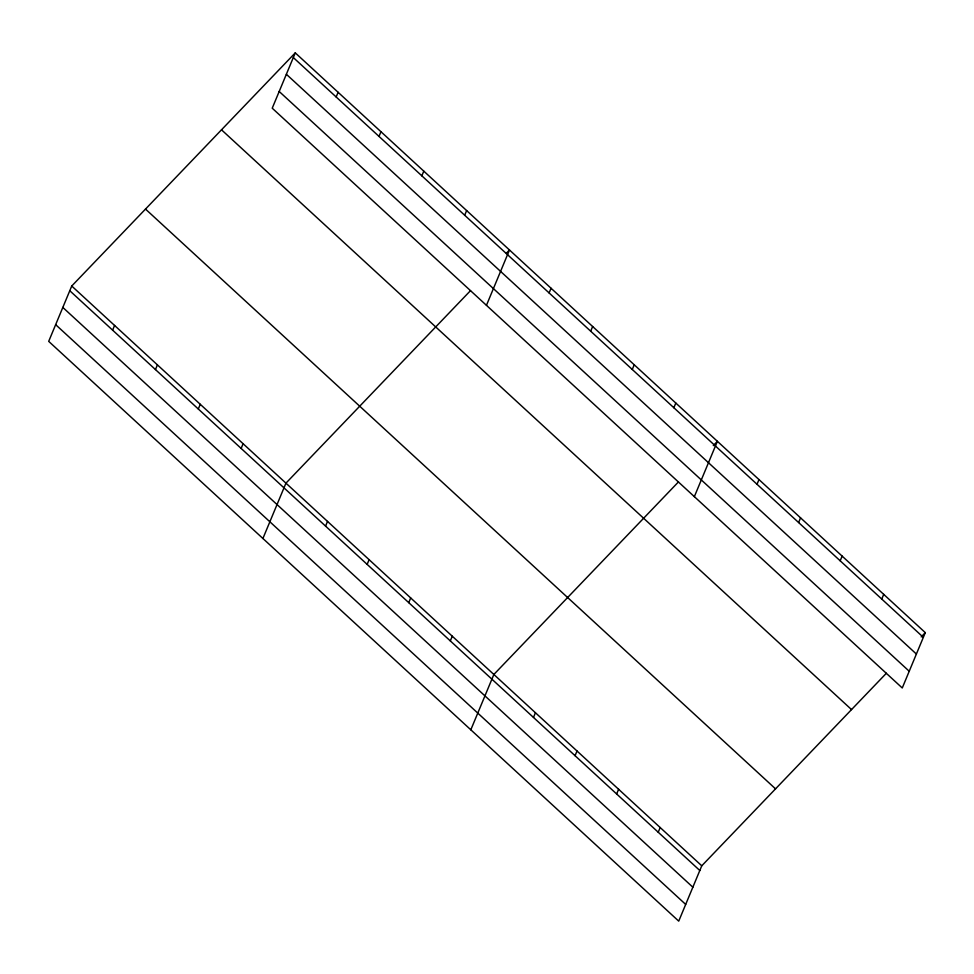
<?xml version="1.0" encoding="UTF-8"?>
<svg xmlns="http://www.w3.org/2000/svg" width="974" height="974" viewBox="0 0 974 974"><rect width="100%" height="100%" fill="white"/><g stroke="black" fill="none" stroke-linecap="round" stroke-linejoin="round"><path stroke-width="1.46" d="M295.268 52.864L272.233 108.199L902.265 687.973L925.3 632.637L295.268 52.864L71.735 286.027L48.7 341.363L678.732 921.136L701.767 865.801L886.364 673.253M112.619 330.149L114.579 325.45M155.463 369.572L157.411 364.873M198.306 408.995L200.254 404.307M336.164 96.986L338.112 92.287M241.15 448.417L243.098 443.73M378.996 136.409L380.956 131.709M262.907 538.488L285.942 483.153L470.552 290.593M421.839 175.831L423.8 171.144M325.572 526.106L327.52 521.419M464.683 215.254L466.643 210.567M367.149 564.372L369.109 559.685M486.452 305.325L509.475 249.989L506.407 253.191M408.739 602.638L410.687 597.951M549.105 292.943L551.065 288.255M450.317 640.904L452.265 636.217M590.694 331.209L592.642 326.521M470.819 729.806L493.855 674.483L678.452 481.923M632.272 369.475L634.22 364.787M533.484 717.436L535.432 712.749M673.85 407.741L675.81 403.053M575.062 755.702L577.022 751.003M694.352 496.643L717.388 441.319L713.297 445.593M616.652 793.968L618.6 789.269M757.017 484.273L758.977 479.573M658.229 832.234L660.177 827.535M798.595 522.539L800.555 517.839M840.185 560.805L842.133 556.105M881.762 599.071L883.722 594.371M921.197 636.911L925.3 632.637M293.32 57.551L923.352 637.337M286.356 74.267L916.388 654.041M279.197 91.483L909.229 671.256M221.5 129.81L851.532 709.583M145.503 209.081L775.535 788.855M71.735 286.027L701.767 865.801M69.775 290.727L699.807 870.5M62.823 307.431L692.855 887.204M55.652 324.646L685.684 904.42"/></g></svg>
